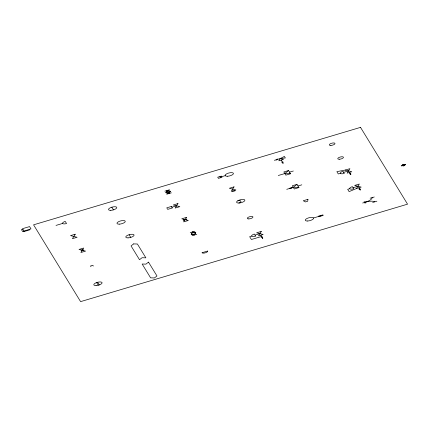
<?xml version="1.0" encoding="UTF-8"?>
<svg xmlns="http://www.w3.org/2000/svg" width="429" height="429" viewBox="0 0 429 429"><rect width="100%" height="100%" fill="white"/><g stroke="black" fill="none" stroke-linecap="round" stroke-linejoin="round"><path stroke-width="0.64" d="M81.966 250.772L80.888 252.504L85.559 251.11L83.012 250.461M82.593 249.769L83.676 248.037L79.006 249.431L81.548 250.08M280.207 158.574L285.349 157.952L284.406 156.419L280.207 158.574L278.812 160.811L283.483 159.416L280.207 158.574L274.367 160.317M356.531 188.497L359.32 184.036L354.649 185.425L361.202 187.103L356.531 188.497L349.099 191.618L347.688 189.318L349.801 188.685A3.411 1.207 -14.4 0 0 353.705 188.787L352.397 186.647A3.411 1.207 -14.4 0 0 349.801 188.685M276.078 160.14L277.064 159.164M276.834 159.915L277.815 158.939M278.276 175.499L284.835 173.541L288.524 170.549L290.487 173.75L285.816 175.145L283.853 171.943L288.524 170.549M298.949 187.575L293.297 187.366L289.677 188.218L289.913 188.604L293.297 187.366L296.991 184.373L298.949 187.575L294.278 188.969L292.321 185.768L296.991 184.373M239.248 203.008L241.06 201.753L240.406 200.686L237.854 200.734M22.85 229.166L21.45 229.585L22.726 231.676L24.131 231.258L22.571 228.678L29.58 226.592L30.99 228.898L23.289 231.236L23.568 231.698L29.703 229.869L29.419 229.408M164.833 191.152L169.503 189.763M56.006 225.407L62.639 223.434A3.411 1.207 -14.4 0 0 66.543 223.536L65.229 221.396A3.411 1.207 -14.4 0 0 62.639 223.434M225.193 175.665L220.104 177.182L219.841 176.753M166.715 194.224L171.386 192.83M171.9 207.207L176.571 205.818M289.505 172.152L293.345 171.005M345.243 170.066L349.914 168.672L347.12 173.139L351.796 171.745L345.243 170.066L336.878 171.654L338.283 173.954L340.395 173.327A3.411 1.207 -14.4 0 0 344.299 173.429L342.991 171.289A3.411 1.207 -14.4 0 0 340.395 173.327M286.744 189.323L293.297 187.366M297.967 185.977L301.807 184.829M343.645 172.356L348.52 170.908M190.229 232.62L194.9 231.231M192.112 235.693L196.782 234.304M353.051 187.72L357.925 186.266M370.141 198.209L370.844 198M371.224 197.887L371.605 197.774M372.018 197.651L372.629 197.469M372.967 197.367L373.498 197.206M373.879 197.093L374.26 196.981M251.78 236.068A3.411 1.207 -14.4 0 1 254.376 234.03L255.684 236.17A3.411 1.207 -14.4 0 1 251.78 236.068L249.667 236.701L251.383 239.5L261.615 236.454M255.03 235.103L259.899 233.649M318.286 216.243L322.957 214.854M362.661 203.019L364.559 202.45M313.502 217.986L320.785 215.819M318.613 216.784L323.284 215.39M372.688 202.44L376.882 201.19M284.835 173.541L290.487 173.75M350.815 174.657L349.522 173.675L350.691 173.327L350.815 174.657L349.458 172.442M360.221 190.015L358.928 189.033L360.097 188.685L360.221 190.015L358.864 187.8M283.054 163.224L281.762 162.248L282.931 161.899L283.054 163.224L281.151 160.114M262.746 238.293L261.454 237.317L262.623 236.969L262.746 238.293L260.843 235.183M404.021 164.715L404.3 165.165M402.536 165.154L402.815 165.61M364.923 201.432L365.867 202.971M364.087 201.684L365.025 203.217M234.776 190.283L235.108 190.819L232.679 191.543L232.352 191.007M167.696 191.323L168.517 192.664M129.102 234.722L130.743 237.414M111.819 207.186L113.465 209.872M93.324 266.05L92.852 265.283L90.519 265.98L90.991 266.747M82.046 249.887L82.518 250.654M97.64 282.255L99.271 284.926M96.616 282.561L98.252 285.226M372.2 197.597A8.687 3.073 -14.4 0 1 365.395 202.198A8.312 2.939 -14.4 0 1 374.785 201.818M307.942 199.351L307.711 201.233L305.378 201.93L303.271 200.74L307.942 199.351M75.209 234.218L72.421 238.68L77.091 237.285L70.538 235.607L75.209 234.218M167.165 190.455L165.771 192.691L169.047 193.527L170.442 191.296L167.165 190.455M177.965 203.582L175.177 208.049L179.848 206.655L173.295 204.976L177.965 203.582M186.433 217.406L183.644 221.873L188.315 220.479L181.762 218.801L186.433 217.406M192.562 231.928L191.168 234.159L194.444 234.995L195.838 232.765L192.562 231.928M234.019 186.878L231.226 191.339L235.896 189.945L229.349 188.267L234.019 186.878M261.293 231.419L258.505 235.88L263.175 234.486L256.622 232.808L261.293 231.419M133.585 243.908L131.049 245.897L139.511 259.722L142.047 257.732L145.865 257.829L137.398 244.004L133.585 243.908M148.498 262.13L145.962 264.125L142.149 264.028L150.611 277.847L154.429 277.944L156.966 275.954L148.498 262.13M186.792 219.117L183.403 220.35L183.167 219.97L186.792 219.117M360.521 127.37L33.564 224.834L80.593 301.63L407.55 204.166L360.521 127.37M221.262 176.147L217.712 177.204L218.425 178.373L221.975 177.316L221.262 176.147M171.434 206.44L166.763 207.834L167.701 209.368L172.372 207.974L171.434 206.44M403.657 164.275L402.343 164.666L403.18 166.044L404.499 165.653L403.657 164.275M405.341 164.318L401.222 165.546L401.501 166.002L405.62 164.774L405.341 164.318M207.588 251.062L201.995 252.724A2.933 1.035 -14.4 0 0 205.352 252.81A2.933 1.035 -14.4 0 0 207.588 251.062M339.328 159.239A2.933 1.035 -14.4 0 0 343.463 157.309A2.933 1.035 -14.4 0 0 339.055 157.459A2.933 1.035 -14.4 0 0 339.328 159.239M330.866 145.415A2.933 1.035 -14.4 0 0 334.995 143.484A2.933 1.035 -14.4 0 0 330.587 143.635A2.933 1.035 -14.4 0 0 330.866 145.415M307.534 221.015A4.285 1.518 -14.4 0 0 313.578 218.189A4.285 1.518 -14.4 0 0 307.132 218.409A4.285 1.518 -14.4 0 0 307.534 221.015M248.831 218.908A2.933 1.035 -14.4 0 0 252.96 216.977A2.933 1.035 -14.4 0 0 248.557 217.128A2.933 1.035 -14.4 0 0 248.831 218.908M238.851 203.03A4.285 1.518 -14.4 0 0 244.895 200.204A4.285 1.518 -14.4 0 0 238.449 200.423A4.285 1.518 -14.4 0 0 238.851 203.03M227.402 176.255A4.285 1.518 -14.4 0 0 233.446 173.434A4.285 1.518 -14.4 0 0 227 173.654A4.285 1.518 -14.4 0 0 227.402 176.255M192.541 234.384A2.193 0.772 -14.4 0 0 195.629 232.942A2.193 0.772 -14.4 0 0 192.337 233.054A2.193 0.772 -14.4 0 0 192.541 234.384M167.23 192.894A2.145 0.756 -14.4 0 0 170.184 191.463A2.145 0.756 -14.4 0 0 166.908 191.624A2.145 0.756 -14.4 0 0 167.23 192.894M128.046 237.881A4.285 1.518 -14.4 0 0 134.084 235.054A4.285 1.518 -14.4 0 0 127.638 235.274A4.285 1.518 -14.4 0 0 128.046 237.881M119.23 224.158A4.285 1.518 -14.4 0 0 125.268 221.337A4.285 1.518 -14.4 0 0 118.822 221.557A4.285 1.518 -14.4 0 0 119.23 224.158M110.762 210.339A4.285 1.518 -14.4 0 0 116.806 207.513A4.285 1.518 -14.4 0 0 110.36 207.733A4.285 1.518 -14.4 0 0 110.762 210.339M96.064 285.553A4.285 1.518 -14.4 0 0 102.107 282.727A4.285 1.518 -14.4 0 0 95.662 282.947A4.285 1.518 -14.4 0 0 96.064 285.553M81.778 250.788A1.228 0.434 -14.4 0 0 83.467 249.968A1.228 0.434 -14.4 0 0 81.596 250.059A1.228 0.434 -14.4 0 0 81.778 250.788"/></g></svg>
